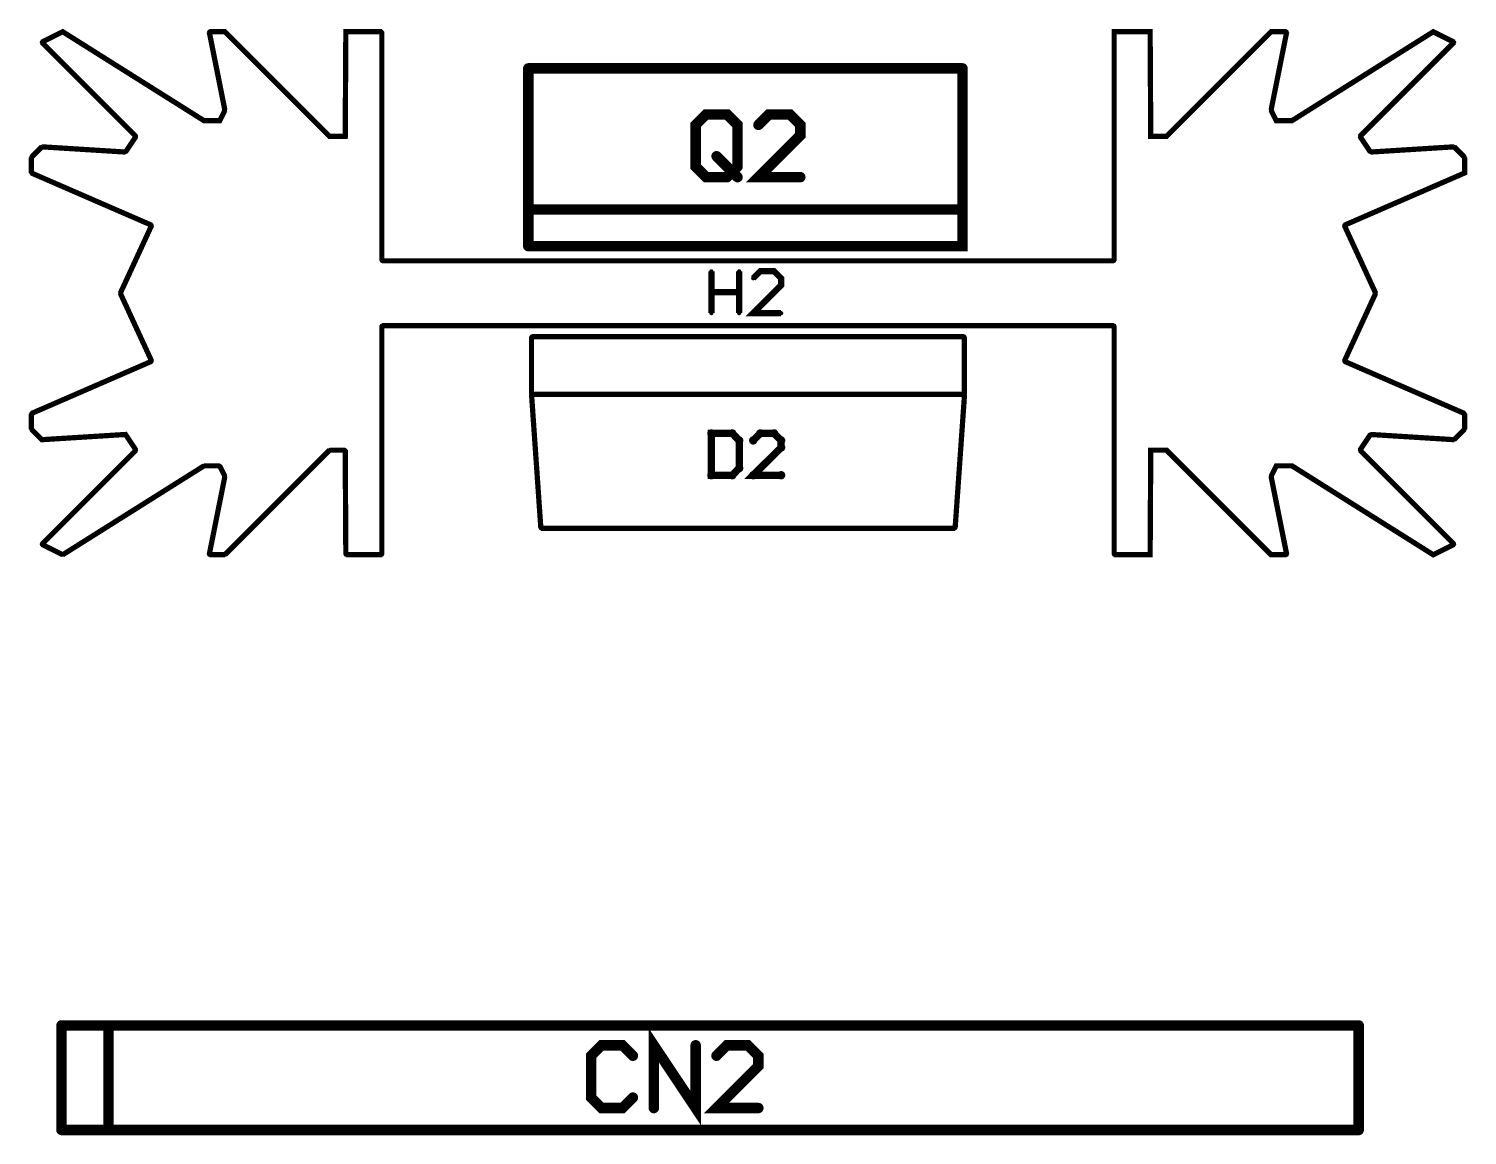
# Model space of a CAD drawing. Extents: x -4.2 to 14.8, y -3.5 to 8.8.
# Drawn here: x 0.003113 to 0.004488, y 0.003954 to 0.005012 of the extents above; entities that cross this region are included whole.
import ezdxf

# ---------------------------------------------------------------- set-up
doc = ezdxf.new("R2010")
doc.units = 0
doc.layers.add('2D_LINE_00', color=1, linetype='CONTINUOUS')

# ---------------------------------------------------------------- blocks, each defined once
blk = doc.blocks.new('SMOOTH_0$00001')
at = {"const_width": 0.00000499}
blk.add_lwpolyline([(-0.0000025, 0, 1), (0.0000025, 0, 1)], format="xyb", close=True, dxfattribs=at)
blk = doc.blocks.new('DRAWING_175')
at = {"layer": '2D_LINE_00', "const_width": 0.00001}
blk.add_lwpolyline([(0, 0), (0, 0.0001)], dxfattribs=at)
at = {"layer": '2D_LINE_00'}
for p in [(0, 0.0001), (0, 0)]:
    blk.add_blockref('SMOOTH_0$00001', p, dxfattribs=at)
blk = doc.blocks.new('DRAWING_176')
at = {"layer": '2D_LINE_00', "const_width": 0.00001}
blk.add_lwpolyline([(0, 0), (0.00124, 0)], dxfattribs=at)
at = {"layer": '2D_LINE_00'}
for p in [(0, 0), (0.00124, 0)]:
    blk.add_blockref('SMOOTH_0$00001', p, dxfattribs=at)
blk = doc.blocks.new('DRAWING_177')
at = {"layer": '2D_LINE_00', "const_width": 0.00001}
blk.add_lwpolyline([(0, 0), (0, 0.0001)], dxfattribs=at)
at = {"layer": '2D_LINE_00'}
for p in [(0, 0.0001), (0, 0)]:
    blk.add_blockref('SMOOTH_0$00001', p, dxfattribs=at)
blk = doc.blocks.new('DRAWING_178')
at = {"layer": '2D_LINE_00', "const_width": 0.00001}
blk.add_lwpolyline([(0, 0), (0.00124, 0)], dxfattribs=at)
at = {"layer": '2D_LINE_00'}
for p in [(0, 0), (0.00124, 0)]:
    blk.add_blockref('SMOOTH_0$00001', p, dxfattribs=at)
blk = doc.blocks.new('DRAWING_179')
at = {"layer": '2D_LINE_00', "const_width": 0.00001}
blk.add_lwpolyline([(0, 0), (0, 0.0001)], dxfattribs=at)
at = {"layer": '2D_LINE_00'}
for p in [(0, 0.0001), (0, 0)]:
    blk.add_blockref('SMOOTH_0$00001', p, dxfattribs=at)
blk = doc.blocks.new('DRAWING_213')
at = {"layer": '2D_LINE_00', "const_width": 0.00001}
blk.add_lwpolyline([(0, 0), (0, 0.00017)], dxfattribs=at)
at = {"layer": '2D_LINE_00'}
for p in [(0, 0.00017), (0, 0)]:
    blk.add_blockref('SMOOTH_0$00001', p, dxfattribs=at)
blk = doc.blocks.new('DRAWING_214')
at = {"layer": '2D_LINE_00', "const_width": 0.00001}
blk.add_lwpolyline([(0, 0), (0.000415, 0), (0.000415, 0.00017)], dxfattribs=at)
at = {"layer": '2D_LINE_00'}
for p in [(0.000415, 0.00017), (0, 0), (0.000415, 0)]:
    blk.add_blockref('SMOOTH_0$00001', p, dxfattribs=at)
blk = doc.blocks.new('DRAWING_215')
at = {"layer": '2D_LINE_00', "const_width": 0.00001}
blk.add_lwpolyline([(0, 0), (0.000415, 0)], dxfattribs=at)
at = {"layer": '2D_LINE_00'}
for p in [(0, 0), (0.000415, 0)]:
    blk.add_blockref('SMOOTH_0$00001', p, dxfattribs=at)
blk = doc.blocks.new('DRAWING_216')
at = {"layer": '2D_LINE_00', "const_width": 0.00001}
blk.add_lwpolyline([(0, 0), (0.000415, 0)], dxfattribs=at)
at = {"layer": '2D_LINE_00'}
for p in [(0, 0), (0.000415, 0)]:
    blk.add_blockref('SMOOTH_0$00001', p, dxfattribs=at)
blk = doc.blocks.new('DRAWING_434')
at = {"layer": '2D_LINE_00', "const_width": 0.00001}
blk.add_lwpolyline([(0, 0), (-0.00001, 0.00001), (-0.00003, 0.00001), (-0.00004, 0), (-0.00004, -0.00004), (-0.00003, -0.00005), (-0.00001, -0.00005), (0, -0.00004)], dxfattribs=at)
at = {"layer": '2D_LINE_00'}
for p in [(-0.00003, 0.00001), (-0.00001, 0.00001), (-0.00004, 0), (0, 0), (-0.00004, -0.00004), (0, -0.00004), (-0.00003, -0.00005), (-0.00001, -0.00005)]:
    blk.add_blockref('SMOOTH_0$00001', p, dxfattribs=at)
blk = doc.blocks.new('DRAWING_435')
at = {"layer": '2D_LINE_00', "const_width": 0.00001}
blk.add_lwpolyline([(0, 0), (0, 0.00006), (0.00004, 0), (0.00004, 0.00006)], dxfattribs=at)
at = {"layer": '2D_LINE_00'}
for p in [(0, 0.00006), (0.00004, 0.00006), (0, 0), (0.00004, 0)]:
    blk.add_blockref('SMOOTH_0$00001', p, dxfattribs=at)
blk = doc.blocks.new('DRAWING_436')
at = {"layer": '2D_LINE_00', "const_width": 0.00001}
blk.add_lwpolyline([(0, 0), (-0.00004, 0), (0, 0.00004), (0, 0.00005), (-0.00001, 0.00006), (-0.00003, 0.00006), (-0.00004, 0.00005)], dxfattribs=at)
at = {"layer": '2D_LINE_00'}
for p in [(-0.00003, 0.00006), (-0.00001, 0.00006), (-0.00004, 0.00005), (0, 0.00005), (0, 0.00004), (-0.00004, 0), (0, 0)]:
    blk.add_blockref('SMOOTH_0$00001', p, dxfattribs=at)
blk = doc.blocks.new('DRAWING_461')
at = {"layer": '2D_LINE_00', "const_width": 0.00001}
blk.add_lwpolyline([(0, 0), (0, 0.00004), (-0.00001, 0.00005), (-0.00003, 0.00005), (-0.00004, 0.00004), (-0.00004, 0), (-0.00003, -0.00001), (-0.00001, -0.00001)], dxfattribs=at)
at = {"layer": '2D_LINE_00'}
for p in [(-0.00004, 0.00004), (-0.00003, 0.00005), (-0.00001, 0.00005), (0, 0.00004), (-0.00004, 0), (0, 0), (-0.00003, -0.00001), (-0.00001, -0.00001)]:
    blk.add_blockref('SMOOTH_0$00001', p, dxfattribs=at)
blk = doc.blocks.new('DRAWING_462')
at = {"layer": '2D_LINE_00', "const_width": 0.00001}
blk.add_lwpolyline([(0, 0), (0.00002, -0.00002)], dxfattribs=at)
at = {"layer": '2D_LINE_00'}
for p in [(0, 0), (0.00002, -0.00002)]:
    blk.add_blockref('SMOOTH_0$00001', p, dxfattribs=at)
blk = doc.blocks.new('DRAWING_463')
at = {"layer": '2D_LINE_00', "const_width": 0.00001}
blk.add_lwpolyline([(0, 0), (0.00001, 0.00001)], dxfattribs=at)
at = {"layer": '2D_LINE_00'}
for p in [(0.00001, 0.00001), (0, 0)]:
    blk.add_blockref('SMOOTH_0$00001', p, dxfattribs=at)
blk = doc.blocks.new('DRAWING_464')
at = {"layer": '2D_LINE_00', "const_width": 0.00001}
blk.add_lwpolyline([(0, 0), (-0.00004, 0), (0, 0.00004), (0, 0.00005), (-0.00001, 0.00006), (-0.00003, 0.00006), (-0.00004, 0.00005)], dxfattribs=at)
at = {"layer": '2D_LINE_00'}
for p in [(-0.00003, 0.00006), (-0.00001, 0.00006), (-0.00004, 0.00005), (0, 0.00005), (0, 0.00004), (-0.00004, 0), (0, 0)]:
    blk.add_blockref('SMOOTH_0$00001', p, dxfattribs=at)
blk = doc.blocks.new('SMOOTH_0$000007874')
at = {"const_width": 0.00000394}
blk.add_lwpolyline([(-0.000002, 0, 1), (0.000002, 0, 1)], format="xyb", close=True, dxfattribs=at)
blk = doc.blocks.new('DRAWING_590')
at = {"layer": '2D_LINE_00', "const_width": 0.00000701}
blk.add_lwpolyline([(0, 0), (0, -0.00004), (0.00002, -0.00004), (0.0000266, -0.0000333), (0.0000266, -0.0000067), (0.00002, 0), (0, 0)], dxfattribs=at)
at = {"layer": '2D_LINE_00'}
for p in [(0, 0), (0, 0), (0.00002, 0), (0.0000266, -0.0000067), (0, -0.00004), (0.00002, -0.00004), (0.0000266, -0.0000333)]:
    blk.add_blockref('SMOOTH_0$000007874', p, dxfattribs=at)
blk = doc.blocks.new('DRAWING_591')
at = {"layer": '2D_LINE_00', "const_width": 0.00000701}
blk.add_lwpolyline([(0, 0), (-0.0000267, 0), (0, 0.0000266), (0, 0.0000333), (-0.0000067, 0.00004), (-0.00002, 0.00004), (-0.0000267, 0.0000333)], dxfattribs=at)
at = {"layer": '2D_LINE_00'}
for p in [(-0.00002, 0.00004), (-0.0000067, 0.00004), (-0.0000267, 0.0000333), (0, 0.0000333), (0, 0.0000266), (-0.0000267, 0), (0, 0)]:
    blk.add_blockref('SMOOTH_0$000007874', p, dxfattribs=at)
blk = doc.blocks.new('SMOOTH_0$000003937')
at = {"const_width": 0.00000197}
blk.add_lwpolyline([(-0.000001, 0, 1), (0.000001, 0, 1)], format="xyb", close=True, dxfattribs=at)
blk = doc.blocks.new('DRAWING_1382')
at = {"layer": '2D_LINE_00', "const_width": 0.00000601}
blk.add_lwpolyline([(0, 0), (0, -0.00004), (0, -0.00002), (0.0000266, -0.00002), (0.0000266, 0), (0.0000266, -0.00004)], dxfattribs=at)
at = {"layer": '2D_LINE_00'}
for p in [(0, 0), (0.0000266, 0), (0, -0.00002), (0.0000266, -0.00002), (0, -0.00004), (0.0000266, -0.00004)]:
    blk.add_blockref('SMOOTH_0$000003937', p, dxfattribs=at)
blk = doc.blocks.new('DRAWING_1383')
at = {"layer": '2D_LINE_00', "const_width": 0.00000601}
blk.add_lwpolyline([(0, 0), (-0.0000267, 0), (0, 0.0000267), (0, 0.0000333), (-0.0000067, 0.00004), (-0.00002, 0.00004), (-0.0000267, 0.0000333)], dxfattribs=at)
at = {"layer": '2D_LINE_00'}
for p in [(-0.00002, 0.00004), (-0.0000067, 0.00004), (-0.0000267, 0.0000333), (0, 0.0000333), (0, 0.0000267), (-0.0000267, 0), (0, 0)]:
    blk.add_blockref('SMOOTH_0$000003937', p, dxfattribs=at)
blk = doc.blocks.new('DRAWING_1906')
at = {"layer": '2D_LINE_00', "const_width": 0.00000501}
blk.add_lwpolyline([(0, 0), (0, 0.0000551)], dxfattribs=at)
at = {"layer": '2D_LINE_00'}
for p in [(0, 0.0000551), (0, 0)]:
    blk.add_blockref('SMOOTH_0$000003937', p, dxfattribs=at)
blk = doc.blocks.new('DRAWING_1907')
at = {"layer": '2D_LINE_00', "const_width": 0.00000501}
blk.add_lwpolyline([(0, 0), (0.0003959, 0)], dxfattribs=at)
at = {"layer": '2D_LINE_00'}
for p in [(0, 0), (0.0003959, 0)]:
    blk.add_blockref('SMOOTH_0$000003937', p, dxfattribs=at)
blk = doc.blocks.new('DRAWING_1908')
at = {"layer": '2D_LINE_00', "const_width": 0.00000501}
blk.add_lwpolyline([(0, 0), (0.0004138, 0)], dxfattribs=at)
at = {"layer": '2D_LINE_00'}
for p in [(0, 0), (0.0004138, 0)]:
    blk.add_blockref('SMOOTH_0$000003937', p, dxfattribs=at)
blk = doc.blocks.new('DRAWING_1909')
at = {"layer": '2D_LINE_00', "const_width": 0.00000501}
blk.add_lwpolyline([(0, 0), (0.0004138, 0)], dxfattribs=at)
at = {"layer": '2D_LINE_00'}
for p in [(0, 0), (0.0004138, 0)]:
    blk.add_blockref('SMOOTH_0$000003937', p, dxfattribs=at)
blk = doc.blocks.new('DRAWING_1910')
at = {"layer": '2D_LINE_00', "const_width": 0.00000501}
blk.add_lwpolyline([(0, 0), (0.0000089, -0.000128)], dxfattribs=at)
at = {"layer": '2D_LINE_00'}
for p in [(0, 0), (0.0000089, -0.000128)]:
    blk.add_blockref('SMOOTH_0$000003937', p, dxfattribs=at)
blk = doc.blocks.new('DRAWING_1911')
at = {"layer": '2D_LINE_00', "const_width": 0.00000501}
blk.add_lwpolyline([(0, 0), (0, 0.0000551)], dxfattribs=at)
at = {"layer": '2D_LINE_00'}
for p in [(0, 0.0000551), (0, 0)]:
    blk.add_blockref('SMOOTH_0$000003937', p, dxfattribs=at)
blk = doc.blocks.new('DRAWING_1912')
at = {"layer": '2D_LINE_00', "const_width": 0.00000501}
blk.add_lwpolyline([(0, 0), (0.000009, 0.000128)], dxfattribs=at)
at = {"layer": '2D_LINE_00'}
for p in [(0.000009, 0.000128), (0, 0)]:
    blk.add_blockref('SMOOTH_0$000003937', p, dxfattribs=at)
blk = doc.blocks.new('DRAWING_2027')
at = {"layer": '2D_LINE_00', "const_width": 0.00000501}
blk.add_lwpolyline([(0, 0), (0.00001, 0.000015)], dxfattribs=at)
at = {"layer": '2D_LINE_00'}
for p in [(0.00001, 0.000015), (0, 0)]:
    blk.add_blockref('SMOOTH_0$000003937', p, dxfattribs=at)
blk = doc.blocks.new('DRAWING_2028')
at = {"layer": '2D_LINE_00', "const_width": 0.00000501}
blk.add_lwpolyline([(0, 0), (0.00008, -0.000005)], dxfattribs=at)
at = {"layer": '2D_LINE_00'}
for p in [(0, 0), (0.00008, -0.000005)]:
    blk.add_blockref('SMOOTH_0$000003937', p, dxfattribs=at)
blk = doc.blocks.new('DRAWING_2029')
at = {"layer": '2D_LINE_00', "const_width": 0.00000501}
blk.add_lwpolyline([(0, 0), (0.00001, 0.00001)], dxfattribs=at)
at = {"layer": '2D_LINE_00'}
for p in [(0, 0), (0.00001, 0.00001)]:
    blk.add_blockref('SMOOTH_0$000003937', p, dxfattribs=at)
blk = doc.blocks.new('DRAWING_2030')
at = {"layer": '2D_LINE_00', "const_width": 0.00000501}
blk.add_lwpolyline([(0, 0), (0, 0.000015)], dxfattribs=at)
at = {"layer": '2D_LINE_00'}
for p in [(0, 0.000015), (0, 0)]:
    blk.add_blockref('SMOOTH_0$000003937', p, dxfattribs=at)
blk = doc.blocks.new('DRAWING_2031')
at = {"layer": '2D_LINE_00', "const_width": 0.00000501}
blk.add_lwpolyline([(0, 0), (0.000115, -0.00005)], dxfattribs=at)
at = {"layer": '2D_LINE_00'}
for p in [(0, 0), (0.000115, -0.00005)]:
    blk.add_blockref('SMOOTH_0$000003937', p, dxfattribs=at)
blk = doc.blocks.new('DRAWING_2032')
at = {"layer": '2D_LINE_00', "const_width": 0.00000501}
blk.add_lwpolyline([(0, 0), (0.00003, 0.000065)], dxfattribs=at)
at = {"layer": '2D_LINE_00'}
for p in [(0.00003, 0.000065), (0, 0)]:
    blk.add_blockref('SMOOTH_0$000003937', p, dxfattribs=at)
blk = doc.blocks.new('DRAWING_2033')
at = {"layer": '2D_LINE_00', "const_width": 0.00000501}
blk.add_lwpolyline([(0, 0), (0.00003, 0.000065)], dxfattribs=at)
at = {"layer": '2D_LINE_00'}
for p in [(0.00003, 0.000065), (0, 0)]:
    blk.add_blockref('SMOOTH_0$000003937', p, dxfattribs=at)
blk = doc.blocks.new('DRAWING_2034')
at = {"layer": '2D_LINE_00', "const_width": 0.00000501}
blk.add_lwpolyline([(0, 0), (0.000115, -0.00005)], dxfattribs=at)
at = {"layer": '2D_LINE_00'}
for p in [(0, 0), (0.000115, -0.00005)]:
    blk.add_blockref('SMOOTH_0$000003937', p, dxfattribs=at)
blk = doc.blocks.new('DRAWING_2035')
at = {"layer": '2D_LINE_00', "const_width": 0.00000501}
blk.add_lwpolyline([(0, 0), (0, 0.000015)], dxfattribs=at)
at = {"layer": '2D_LINE_00'}
for p in [(0, 0.000015), (0, 0)]:
    blk.add_blockref('SMOOTH_0$000003937', p, dxfattribs=at)
blk = doc.blocks.new('DRAWING_2036')
at = {"layer": '2D_LINE_00', "const_width": 0.00000501}
blk.add_lwpolyline([(0, 0), (0.00001, 0.00001)], dxfattribs=at)
at = {"layer": '2D_LINE_00'}
for p in [(0, 0), (0.00001, 0.00001)]:
    blk.add_blockref('SMOOTH_0$000003937', p, dxfattribs=at)
blk = doc.blocks.new('DRAWING_2037')
at = {"layer": '2D_LINE_00', "const_width": 0.00000501}
blk.add_lwpolyline([(0, 0), (0.00008, -0.000005)], dxfattribs=at)
at = {"layer": '2D_LINE_00'}
for p in [(0, 0), (0.00008, -0.000005)]:
    blk.add_blockref('SMOOTH_0$000003937', p, dxfattribs=at)
blk = doc.blocks.new('DRAWING_2038')
at = {"layer": '2D_LINE_00', "const_width": 0.00000501}
blk.add_lwpolyline([(0, 0), (0.00001, 0.000015)], dxfattribs=at)
at = {"layer": '2D_LINE_00'}
for p in [(0.00001, 0.000015), (0, 0)]:
    blk.add_blockref('SMOOTH_0$000003937', p, dxfattribs=at)
blk = doc.blocks.new('DRAWING_2039')
at = {"layer": '2D_LINE_00', "const_width": 0.00000501}
blk.add_lwpolyline([(0, 0), (0.00003, -0.000065)], dxfattribs=at)
at = {"layer": '2D_LINE_00'}
for p in [(0, 0), (0.00003, -0.000065)]:
    blk.add_blockref('SMOOTH_0$000003937', p, dxfattribs=at)
blk = doc.blocks.new('DRAWING_2040')
at = {"layer": '2D_LINE_00', "const_width": 0.00000501}
blk.add_lwpolyline([(0, 0), (0.000115, 0.00005)], dxfattribs=at)
at = {"layer": '2D_LINE_00'}
for p in [(0.000115, 0.00005), (0, 0)]:
    blk.add_blockref('SMOOTH_0$000003937', p, dxfattribs=at)
blk = doc.blocks.new('DRAWING_2041')
at = {"layer": '2D_LINE_00', "const_width": 0.00000501}
blk.add_lwpolyline([(0, 0), (0, 0.000015)], dxfattribs=at)
at = {"layer": '2D_LINE_00'}
for p in [(0, 0.000015), (0, 0)]:
    blk.add_blockref('SMOOTH_0$000003937', p, dxfattribs=at)
blk = doc.blocks.new('DRAWING_2042')
at = {"layer": '2D_LINE_00', "const_width": 0.00000501}
blk.add_lwpolyline([(0, 0), (0.00001, -0.00001), (0.00009, -0.000005), (0.0001, -0.00002)], dxfattribs=at)
at = {"layer": '2D_LINE_00'}
for p in [(0, 0), (0.00001, -0.00001), (0.00009, -0.000005), (0.0001, -0.00002)]:
    blk.add_blockref('SMOOTH_0$000003937', p, dxfattribs=at)
blk = doc.blocks.new('DRAWING_2043')
at = {"layer": '2D_LINE_00', "const_width": 0.00000501}
blk.add_lwpolyline([(0, 0), (0.00003, -0.000065)], dxfattribs=at)
at = {"layer": '2D_LINE_00'}
for p in [(0, 0), (0.00003, -0.000065)]:
    blk.add_blockref('SMOOTH_0$000003937', p, dxfattribs=at)
blk = doc.blocks.new('DRAWING_2044')
at = {"layer": '2D_LINE_00', "const_width": 0.00000501}
blk.add_lwpolyline([(0, 0), (0.000115, 0.00005), (0.000115, 0.000065)], dxfattribs=at)
at = {"layer": '2D_LINE_00'}
for p in [(0.000115, 0.000065), (0.000115, 0.00005), (0, 0)]:
    blk.add_blockref('SMOOTH_0$000003937', p, dxfattribs=at)
blk = doc.blocks.new('DRAWING_2045')
at = {"layer": '2D_LINE_00', "const_width": 0.00000501}
blk.add_lwpolyline([(0, 0), (0.00001, -0.00001)], dxfattribs=at)
at = {"layer": '2D_LINE_00'}
for p in [(0, 0), (0.00001, -0.00001)]:
    blk.add_blockref('SMOOTH_0$000003937', p, dxfattribs=at)
blk = doc.blocks.new('DRAWING_2046')
at = {"layer": '2D_LINE_00', "const_width": 0.00000501}
blk.add_lwpolyline([(0, 0), (0.00008, 0.000005)], dxfattribs=at)
at = {"layer": '2D_LINE_00'}
for p in [(0, 0), (0.00008, 0.000005)]:
    blk.add_blockref('SMOOTH_0$000003937', p, dxfattribs=at)
blk = doc.blocks.new('DRAWING_2047')
at = {"layer": '2D_LINE_00', "const_width": 0.00000501}
blk.add_lwpolyline([(0, 0), (0.00001, -0.000015)], dxfattribs=at)
at = {"layer": '2D_LINE_00'}
for p in [(0, 0), (0.00001, -0.000015)]:
    blk.add_blockref('SMOOTH_0$000003937', p, dxfattribs=at)
blk = doc.blocks.new('DRAWING_2048')
at = {"layer": '2D_LINE_00', "const_width": 0.00000501}
blk.add_lwpolyline([(0, 0), (0.00009, -0.00009)], dxfattribs=at)
at = {"layer": '2D_LINE_00'}
for p in [(0, 0), (0.00009, -0.00009)]:
    blk.add_blockref('SMOOTH_0$000003937', p, dxfattribs=at)
blk = doc.blocks.new('DRAWING_2049')
at = {"layer": '2D_LINE_00', "const_width": 0.00000501}
blk.add_lwpolyline([(0, 0), (0.00002, 0.00001), (0.000155, -0.000075), (0.00017, -0.000075), (0.000175, -0.000065)], dxfattribs=at)
at = {"layer": '2D_LINE_00'}
for p in [(0, 0), (0.00002, 0.00001), (0.000175, -0.000065), (0.000155, -0.000075), (0.00017, -0.000075)]:
    blk.add_blockref('SMOOTH_0$000003937', p, dxfattribs=at)
blk = doc.blocks.new('DRAWING_2050')
at = {"layer": '2D_LINE_00', "const_width": 0.00000501}
blk.add_lwpolyline([(0, 0), (0.000015, -0.000075)], dxfattribs=at)
at = {"layer": '2D_LINE_00'}
for p in [(0, 0), (0.000015, -0.000075)]:
    blk.add_blockref('SMOOTH_0$000003937', p, dxfattribs=at)
blk = doc.blocks.new('DRAWING_2051')
at = {"layer": '2D_LINE_00', "const_width": 0.00000501}
blk.add_lwpolyline([(0, 0), (0.000015, 0), (0.000115, -0.0001), (0.00013, -0.0001), (0.0001306, 0), (0.000165, 0)], dxfattribs=at)
at = {"layer": '2D_LINE_00'}
for p in [(0, 0), (0.000015, 0), (0.0001306, 0), (0.000165, 0), (0.000115, -0.0001), (0.00013, -0.0001)]:
    blk.add_blockref('SMOOTH_0$000003937', p, dxfattribs=at)
blk = doc.blocks.new('DRAWING_2052')
at = {"layer": '2D_LINE_00', "const_width": 0.00000501}
blk.add_lwpolyline([(0, 0), (0, 0.000219)], dxfattribs=at)
at = {"layer": '2D_LINE_00'}
for p in [(0, 0.000219), (0, 0)]:
    blk.add_blockref('SMOOTH_0$000003937', p, dxfattribs=at)
blk = doc.blocks.new('DRAWING_2053')
at = {"layer": '2D_LINE_00', "const_width": 0.00000501}
blk.add_lwpolyline([(0, 0), (0.0007, 0)], dxfattribs=at)
at = {"layer": '2D_LINE_00'}
for p in [(0, 0), (0.0007, 0)]:
    blk.add_blockref('SMOOTH_0$000003937', p, dxfattribs=at)
blk = doc.blocks.new('DRAWING_2054')
at = {"layer": '2D_LINE_00', "const_width": 0.00000501}
blk.add_lwpolyline([(0, 0), (0.0007, 0)], dxfattribs=at)
at = {"layer": '2D_LINE_00'}
for p in [(0, 0), (0.0007, 0)]:
    blk.add_blockref('SMOOTH_0$000003937', p, dxfattribs=at)
blk = doc.blocks.new('DRAWING_2055')
at = {"layer": '2D_LINE_00', "const_width": 0.00000501}
blk.add_lwpolyline([(0, 0), (0, 0.000219)], dxfattribs=at)
at = {"layer": '2D_LINE_00'}
for p in [(0, 0.000219), (0, 0)]:
    blk.add_blockref('SMOOTH_0$000003937', p, dxfattribs=at)
blk = doc.blocks.new('DRAWING_2056')
at = {"layer": '2D_LINE_00', "const_width": 0.00000501}
blk.add_lwpolyline([(0, 0), (0.0000344, 0), (0.000035, 0.0001), (0.00005, 0.0001), (0.00015, 0), (0.000165, 0)], dxfattribs=at)
at = {"layer": '2D_LINE_00'}
for p in [(0.000035, 0.0001), (0.00005, 0.0001), (0, 0), (0.0000344, 0), (0.00015, 0), (0.000165, 0)]:
    blk.add_blockref('SMOOTH_0$000003937', p, dxfattribs=at)
blk = doc.blocks.new('DRAWING_2057')
at = {"layer": '2D_LINE_00', "const_width": 0.00000501}
blk.add_lwpolyline([(0, 0), (0.000015, -0.000075)], dxfattribs=at)
at = {"layer": '2D_LINE_00'}
for p in [(0, 0), (0.000015, -0.000075)]:
    blk.add_blockref('SMOOTH_0$000003937', p, dxfattribs=at)
blk = doc.blocks.new('DRAWING_2058')
at = {"layer": '2D_LINE_00', "const_width": 0.00000501}
blk.add_lwpolyline([(0, 0), (0.000005, 0.00001), (0.00002, 0.00001), (0.000155, -0.000075), (0.000175, -0.000065)], dxfattribs=at)
at = {"layer": '2D_LINE_00'}
for p in [(0, 0), (0.000005, 0.00001), (0.00002, 0.00001), (0.000175, -0.000065), (0.000155, -0.000075)]:
    blk.add_blockref('SMOOTH_0$000003937', p, dxfattribs=at)
blk = doc.blocks.new('DRAWING_2059')
at = {"layer": '2D_LINE_00', "const_width": 0.00000501}
blk.add_lwpolyline([(0, 0), (0.00009, -0.00009)], dxfattribs=at)
at = {"layer": '2D_LINE_00'}
for p in [(0, 0), (0.00009, -0.00009)]:
    blk.add_blockref('SMOOTH_0$000003937', p, dxfattribs=at)
blk = doc.blocks.new('DRAWING_2060')
at = {"layer": '2D_LINE_00', "const_width": 0.00000501}
blk.add_lwpolyline([(0, 0), (0, 0.000219)], dxfattribs=at)
at = {"layer": '2D_LINE_00'}
for p in [(0, 0.000219), (0, 0)]:
    blk.add_blockref('SMOOTH_0$000003937', p, dxfattribs=at)
blk = doc.blocks.new('DRAWING_2061')
at = {"layer": '2D_LINE_00', "const_width": 0.00000501}
blk.add_lwpolyline([(0, 0), (0.0000344, 0)], dxfattribs=at)
at = {"layer": '2D_LINE_00'}
for p in [(0, 0), (0.0000344, 0)]:
    blk.add_blockref('SMOOTH_0$000003937', p, dxfattribs=at)
blk = doc.blocks.new('DRAWING_2062')
at = {"layer": '2D_LINE_00', "const_width": 0.00000501}
blk.add_lwpolyline([(0, 0), (0.0000006, -0.0001)], dxfattribs=at)
at = {"layer": '2D_LINE_00'}
for p in [(0, 0), (0.0000006, -0.0001)]:
    blk.add_blockref('SMOOTH_0$000003937', p, dxfattribs=at)
blk = doc.blocks.new('DRAWING_2063')
at = {"layer": '2D_LINE_00', "const_width": 0.00000501}
blk.add_lwpolyline([(0, 0), (0.000015, 0)], dxfattribs=at)
at = {"layer": '2D_LINE_00'}
for p in [(0, 0), (0.000015, 0)]:
    blk.add_blockref('SMOOTH_0$000003937', p, dxfattribs=at)
blk = doc.blocks.new('DRAWING_2064')
at = {"layer": '2D_LINE_00', "const_width": 0.00000501}
blk.add_lwpolyline([(0, 0), (0.0001, 0.0001)], dxfattribs=at)
at = {"layer": '2D_LINE_00'}
for p in [(0.0001, 0.0001), (0, 0)]:
    blk.add_blockref('SMOOTH_0$000003937', p, dxfattribs=at)
blk = doc.blocks.new('DRAWING_2065')
at = {"layer": '2D_LINE_00', "const_width": 0.00000501}
blk.add_lwpolyline([(0, 0), (0.000015, 0)], dxfattribs=at)
at = {"layer": '2D_LINE_00'}
for p in [(0, 0), (0.000015, 0)]:
    blk.add_blockref('SMOOTH_0$000003937', p, dxfattribs=at)
blk = doc.blocks.new('DRAWING_2066')
at = {"layer": '2D_LINE_00', "const_width": 0.00000501}
blk.add_lwpolyline([(0, 0), (0.000015, 0.000075)], dxfattribs=at)
at = {"layer": '2D_LINE_00'}
for p in [(0.000015, 0.000075), (0, 0)]:
    blk.add_blockref('SMOOTH_0$000003937', p, dxfattribs=at)
blk = doc.blocks.new('DRAWING_2067')
at = {"layer": '2D_LINE_00', "const_width": 0.00000501}
blk.add_lwpolyline([(0, 0), (0.000005, -0.00001)], dxfattribs=at)
at = {"layer": '2D_LINE_00'}
for p in [(0, 0), (0.000005, -0.00001)]:
    blk.add_blockref('SMOOTH_0$000003937', p, dxfattribs=at)
blk = doc.blocks.new('DRAWING_2068')
at = {"layer": '2D_LINE_00', "const_width": 0.00000501}
blk.add_lwpolyline([(0, 0), (0.000015, 0)], dxfattribs=at)
at = {"layer": '2D_LINE_00'}
for p in [(0, 0), (0.000015, 0)]:
    blk.add_blockref('SMOOTH_0$000003937', p, dxfattribs=at)
blk = doc.blocks.new('DRAWING_2069')
at = {"layer": '2D_LINE_00', "const_width": 0.00000501}
blk.add_lwpolyline([(0, 0), (0.000135, 0.000085)], dxfattribs=at)
at = {"layer": '2D_LINE_00'}
for p in [(0.000135, 0.000085), (0, 0)]:
    blk.add_blockref('SMOOTH_0$000003937', p, dxfattribs=at)
blk = doc.blocks.new('DRAWING_2070')
at = {"layer": '2D_LINE_00', "const_width": 0.00000501}
blk.add_lwpolyline([(0, 0), (0.00002, -0.00001)], dxfattribs=at)
at = {"layer": '2D_LINE_00'}
for p in [(0, 0), (0.00002, -0.00001)]:
    blk.add_blockref('SMOOTH_0$000003937', p, dxfattribs=at)
blk = doc.blocks.new('DRAWING_2071')
at = {"layer": '2D_LINE_00', "const_width": 0.00000501}
blk.add_lwpolyline([(0, 0), (0.00009, 0.00009)], dxfattribs=at)
at = {"layer": '2D_LINE_00'}
for p in [(0.00009, 0.00009), (0, 0)]:
    blk.add_blockref('SMOOTH_0$000003937', p, dxfattribs=at)
blk = doc.blocks.new('DRAWING_2072')
at = {"layer": '2D_LINE_00', "const_width": 0.00000501}
blk.add_lwpolyline([(0, 0), (0, 0.000219), (0.0000344, 0.000219), (0.000035, 0.000119), (0.00005, 0.000119), (0.00015, 0.000219), (0.000165, 0.000219)], dxfattribs=at)
at = {"layer": '2D_LINE_00'}
for p in [(0, 0.000219), (0.0000344, 0.000219), (0.00015, 0.000219), (0.000165, 0.000219), (0.000035, 0.000119), (0.00005, 0.000119), (0, 0)]:
    blk.add_blockref('SMOOTH_0$000003937', p, dxfattribs=at)
blk = doc.blocks.new('DRAWING_2073')
at = {"layer": '2D_LINE_00', "const_width": 0.00000501}
blk.add_lwpolyline([(0, 0), (0.000015, 0.000075)], dxfattribs=at)
at = {"layer": '2D_LINE_00'}
for p in [(0.000015, 0.000075), (0, 0)]:
    blk.add_blockref('SMOOTH_0$000003937', p, dxfattribs=at)
blk = doc.blocks.new('DRAWING_2074')
at = {"layer": '2D_LINE_00', "const_width": 0.00000501}
blk.add_lwpolyline([(0, 0), (0.000005, -0.00001), (0.00002, -0.00001), (0.000155, 0.000075), (0.000175, 0.000065)], dxfattribs=at)
at = {"layer": '2D_LINE_00'}
for p in [(0.000155, 0.000075), (0.000175, 0.000065), (0, 0), (0.000005, -0.00001), (0.00002, -0.00001)]:
    blk.add_blockref('SMOOTH_0$000003937', p, dxfattribs=at)
blk = doc.blocks.new('DRAWING_2075')
at = {"layer": '2D_LINE_00', "const_width": 0.00000501}
blk.add_lwpolyline([(0, 0), (0.00009, 0.00009)], dxfattribs=at)
at = {"layer": '2D_LINE_00'}
for p in [(0.00009, 0.00009), (0, 0)]:
    blk.add_blockref('SMOOTH_0$000003937', p, dxfattribs=at)

msp = doc.modelspace()

# ---------------------------------------------------------------- block references
for name, p in [('DRAWING_2049', (0.003125, 0.004999)), ('DRAWING_2050', (0.003285, 0.005009)), ('DRAWING_2051', (0.003285, 0.005009)), ('DRAWING_2052', (0.00345, 0.00479)), ('DRAWING_2072', (0.00415, 0.00479)), ('DRAWING_2074', (0.0043, 0.004934)), ('DRAWING_2073', (0.0043, 0.004934)), ('DRAWING_2048', (0.003125, 0.004999)), ('DRAWING_2075', (0.004385, 0.004909)), ('DRAWING_213', (0.00359, 0.004804)), ('DRAWING_214', (0.00359, 0.004804)), ('DRAWING_215', (0.00359, 0.004974)), ('DRAWING_461', (0.00379, 0.00488)), ('DRAWING_464', (0.00385, 0.00487)), ('DRAWING_2027', (0.003205, 0.004894)), ('DRAWING_2047', (0.004385, 0.004909)), ('DRAWING_2029', (0.003115, 0.004889)), ('DRAWING_2028', (0.003125, 0.004899)), ('DRAWING_2046', (0.004395, 0.004894)), ('DRAWING_2045', (0.004475, 0.004899)), ('DRAWING_2030', (0.003115, 0.004874)), ('DRAWING_462', (0.00377, 0.00489)), ('DRAWING_463', (0.00378, 0.00487)), ('DRAWING_2044', (0.00437, 0.004824)), ('DRAWING_2031', (0.003115, 0.004874)), ('DRAWING_216', (0.00359, 0.004839)), ('DRAWING_2032', (0.0032, 0.004759)), ('DRAWING_2043', (0.00437, 0.004824)), ('DRAWING_2053', (0.00345, 0.00479)), ('DRAWING_1382', (0.003765, 0.00478)), ('DRAWING_1383', (0.0038317, 0.00474)), ('DRAWING_2039', (0.0032, 0.004759)), ('DRAWING_2033', (0.00437, 0.004694)), ('DRAWING_2054', (0.00345, 0.004728)), ('DRAWING_2060', (0.00345, 0.004509)), ('DRAWING_2055', (0.00415, 0.004509)), ('DRAWING_1906', (0.0035931, 0.0046623)), ('DRAWING_1908', (0.0035931, 0.0047174)), ('DRAWING_1911', (0.0040069, 0.0046623)), ('DRAWING_2040', (0.003115, 0.004644)), ('DRAWING_2034', (0.00437, 0.004694)), ('DRAWING_1909', (0.0035931, 0.0046623)), ('DRAWING_1910', (0.0035931, 0.0046623)), ('DRAWING_1912', (0.003998, 0.0045343)), ('DRAWING_2041', (0.003115, 0.004629)), ('DRAWING_2035', (0.004485, 0.004629)), ('DRAWING_2042', (0.003115, 0.004629)), ('DRAWING_590', (0.003765, 0.004625)), ('DRAWING_591', (0.0038317, 0.004585)), ('DRAWING_2038', (0.004385, 0.004609)), ('DRAWING_2037', (0.004395, 0.004624)), ('DRAWING_2036', (0.004475, 0.004619)), ('DRAWING_2071', (0.003125, 0.004519)), ('DRAWING_2064', (0.0033, 0.004509)), ('DRAWING_2063', (0.0034, 0.004609)), ('DRAWING_2062', (0.003415, 0.004609)), ('DRAWING_2056', (0.00415, 0.004509)), ('DRAWING_2059', (0.004385, 0.004609)), ('DRAWING_2069', (0.003145, 0.004509)), ('DRAWING_2068', (0.00328, 0.004594)), ('DRAWING_2067', (0.003295, 0.004594)), ('DRAWING_2058', (0.0043, 0.004584)), ('DRAWING_2066', (0.003285, 0.004509)), ('DRAWING_2057', (0.0043, 0.004584)), ('DRAWING_1907', (0.003602, 0.0045343)), ('DRAWING_2070', (0.003125, 0.004519)), ('DRAWING_2065', (0.003285, 0.004509)), ('DRAWING_2061', (0.0034156, 0.004509)), ('DRAWING_176', (0.0031438, 0.004059)), ('DRAWING_179', (0.0031438, 0.003959)), ('DRAWING_175', (0.0031888, 0.003959)), ('DRAWING_435', (0.00371, 0.00398)), ('DRAWING_177', (0.0043838, 0.003959)), ('DRAWING_434', (0.00369, 0.00403)), ('DRAWING_436', (0.0038099, 0.00398)), ('DRAWING_178', (0.0031438, 0.003959))]:
    msp.add_blockref(name, p)

doc.saveas('drawing.dxf')
